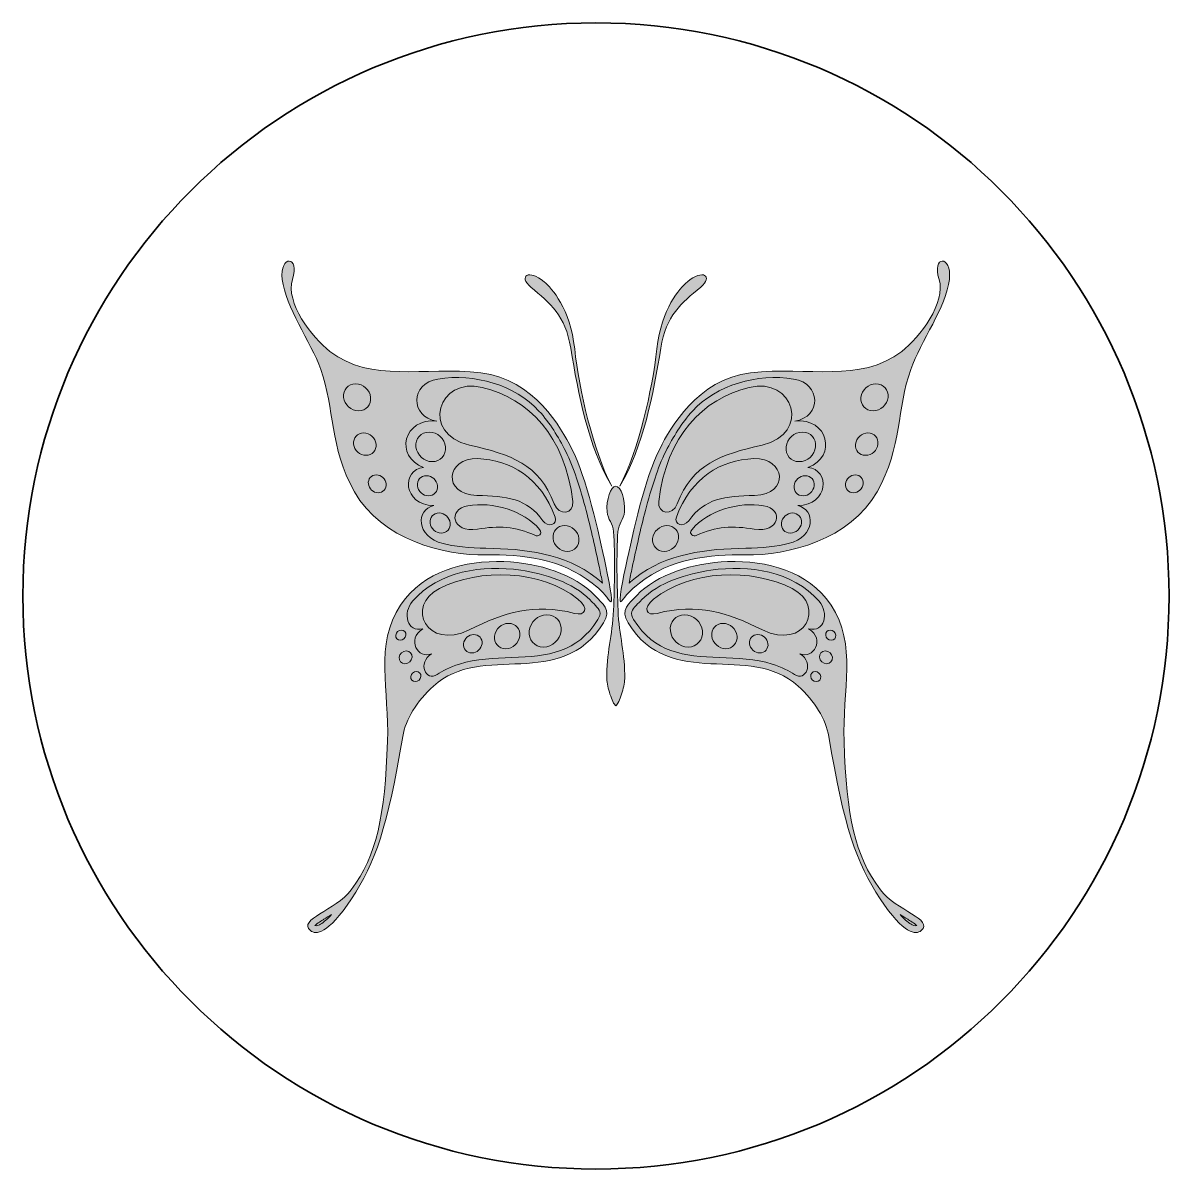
# Model space of a CAD drawing. Header units: inches. Extents: x 29 to 494, y -196 to -15.
# Drawn here: x 407.6 to 492.6, y -102 to -17 of the extents above; entities that cross this region are included whole.
import ezdxf

# ---------------------------------------------------------------- set-up
doc = ezdxf.new("R2010")
doc.units = ezdxf.units.IN
doc.header["$MEASUREMENT"] = 0
doc.layers.add('Layer 1', color=7, linetype='Continuous')

msp = doc.modelspace()

# ---------------------------------------------------------------- hatches: boundary and pattern name
at = {"layer": 'Layer 1'}
h = msp.add_hatch(color=7, dxfattribs=at)
edge = h.paths.add_edge_path()
edge.add_spline(control_points=[(448.286, -48.566), (447.525, -47.082), (445.533, -43.452), (441.569, -42.974), (437.235, -42.452), (433.513, -43.773), (430.357, -41.372), (429.026, -40.359), (427.043, -37.714), (427.589, -36.047), (428.177, -34.254), (426.616, -34.192), (426.827, -36.035), (427.059, -38.051), (428.938, -40.644), (429.688, -42.711), (430.741, -45.611), (430.298, -48.452), (432.188, -51.794), (434.184, -55.325), (438.814, -56.541), (441.944, -56.467), (444.564, -56.406), (447.534, -56.76), (449.81, -58.555), (450.525, -59.119), (450.81, -59.482), (451.132, -59.903), (451.372, -60.214), (451.218, -59.135), (450.825, -57.301), (450.283, -54.775), (449.415, -50.769), (448.286, -48.566), (448.286, -48.566), (448.286, -48.566), (448.286, -48.566)], knot_values=[0, 0, 0, 0, 1, 1, 1, 2, 2, 2, 3, 3, 3, 4, 4, 4, 5, 5, 5, 6, 6, 6, 7, 7, 7, 8, 8, 8, 9, 9, 9, 10, 10, 10, 11, 11, 11, 12, 12, 12, 12], degree=3, periodic=1)
h = msp.add_hatch(color=7, dxfattribs=at)
edge = h.paths.add_edge_path()
edge.add_spline(control_points=[(454.845, -48.566), (455.606, -47.082), (457.598, -43.452), (461.562, -42.974), (465.896, -42.452), (469.618, -43.773), (472.774, -41.372), (474.105, -40.359), (476.088, -37.714), (475.542, -36.047), (474.954, -34.254), (476.515, -34.192), (476.304, -36.035), (476.072, -38.051), (474.193, -40.644), (473.443, -42.711), (472.39, -45.611), (472.832, -48.452), (470.943, -51.794), (468.947, -55.325), (464.317, -56.541), (461.187, -56.467), (458.567, -56.406), (455.596, -56.76), (453.32, -58.555), (452.606, -59.119), (452.321, -59.482), (451.999, -59.903), (451.759, -60.214), (451.913, -59.135), (452.306, -57.301), (452.848, -54.775), (453.716, -50.769), (454.845, -48.566), (454.845, -48.566), (454.845, -48.566), (454.845, -48.566)], knot_values=[0, 0, 0, 0, 1, 1, 1, 2, 2, 2, 3, 3, 3, 4, 4, 4, 5, 5, 5, 6, 6, 6, 7, 7, 7, 8, 8, 8, 9, 9, 9, 10, 10, 10, 11, 11, 11, 12, 12, 12, 12], degree=3, periodic=1)
h = msp.add_hatch(color=7, dxfattribs=at)
edge = h.paths.add_edge_path()
edge.add_spline(control_points=[(451.404, -54.735), (451.469, -55.601), (451.485, -56.615), (451.476, -57.634), (451.467, -58.653), (451.433, -59.679), (451.399, -60.568), (451.363, -61.502), (451.227, -62.31), (451.106, -63.118), (450.985, -63.927), (450.878, -64.735), (450.902, -65.67), (450.909, -65.952), (451.006, -66.403), (451.136, -66.805), (451.266, -67.208), (451.428, -67.563), (451.565, -67.655), (451.703, -67.563), (451.865, -67.208), (451.995, -66.805), (452.124, -66.403), (452.221, -65.952), (452.229, -65.67), (452.253, -64.735), (452.146, -63.927), (452.025, -63.118), (451.904, -62.31), (451.768, -61.502), (451.732, -60.568), (451.698, -59.679), (451.664, -58.653), (451.655, -57.634), (451.646, -56.615), (451.662, -55.601), (451.726, -54.735), (451.748, -54.44), (451.855, -54.22), (451.964, -54.001), (452.072, -53.781), (452.182, -53.562), (452.211, -53.268), (452.298, -52.391), (451.932, -51.376), (451.565, -51.376), (451.199, -51.376), (450.833, -52.391), (450.92, -53.268), (450.949, -53.562), (451.059, -53.781), (451.167, -54.001), (451.276, -54.22), (451.383, -54.44), (451.404, -54.735), (451.404, -54.735), (451.404, -54.735), (451.404, -54.735)], knot_values=[0, 0, 0, 0, 1, 1, 1, 2, 2, 2, 3, 3, 3, 4, 4, 4, 5, 5, 5, 6, 6, 6, 7, 7, 7, 8, 8, 8, 9, 9, 9, 10, 10, 10, 11, 11, 11, 12, 12, 12, 13, 13, 13, 14, 14, 14, 15, 15, 15, 16, 16, 16, 17, 17, 17, 18, 18, 18, 19, 19, 19, 19], degree=3, periodic=1)
edge = h.paths.add_edge_path()
edge.add_spline(control_points=[(451.27, -51.37), (449.873, -48.758), (448.865, -44.237), (448.517, -41.181), (448.173, -38.161), (446.838, -36.714), (446.249, -36.209), (445.128, -35.246), (444.303, -35.79), (445.265, -36.602), (446.709, -37.822), (447.829, -38.697), (448.227, -41.125), (448.785, -44.523), (449.515, -48.438), (451.27, -51.37), (451.27, -51.37), (451.27, -51.37), (451.27, -51.37)], knot_values=[0, 0, 0, 0, 1, 1, 1, 2, 2, 2, 3, 3, 3, 4, 4, 4, 5, 5, 5, 6, 6, 6, 6], degree=3, periodic=1)
edge = h.paths.add_edge_path()
edge.add_spline(control_points=[(451.861, -51.37), (453.258, -48.758), (454.266, -44.237), (454.614, -41.181), (454.958, -38.161), (456.293, -36.714), (456.882, -36.209), (458.003, -35.246), (458.828, -35.79), (457.866, -36.602), (456.422, -37.822), (455.302, -38.697), (454.904, -41.125), (454.346, -44.523), (453.616, -48.438), (451.861, -51.37), (451.861, -51.37), (451.861, -51.37), (451.861, -51.37)], knot_values=[0, 0, 0, 0, 1, 1, 1, 2, 2, 2, 3, 3, 3, 4, 4, 4, 5, 5, 5, 6, 6, 6, 6], degree=3, periodic=1)
h = msp.add_hatch(color=7, dxfattribs=at)
edge = h.paths.add_edge_path()
edge.add_spline(control_points=[(441.667, -44.043), (445.094, -44.884), (447.811, -47.636), (448.376, -52.506), (448.485, -53.446), (447.35, -53.613), (447.001, -52.682), (445.883, -49.702), (443.789, -49.037), (440.711, -48.326), (437.052, -47.48), (438.381, -43.237), (441.667, -44.043), (441.667, -44.043), (441.667, -44.043), (441.667, -44.043)], knot_values=[0, 0, 0, 0, 1, 1, 1, 2, 2, 2, 3, 3, 3, 4, 4, 4, 5, 5, 5, 5], degree=3, periodic=1)
h = msp.add_hatch(color=7, dxfattribs=at)
edge = h.paths.add_edge_path()
edge.add_spline(control_points=[(461.464, -44.043), (458.037, -44.884), (455.32, -47.636), (454.755, -52.506), (454.646, -53.446), (455.781, -53.613), (456.13, -52.682), (457.248, -49.702), (459.342, -49.037), (462.419, -48.326), (466.079, -47.48), (464.75, -43.237), (461.464, -44.043), (461.464, -44.043), (461.464, -44.043), (461.464, -44.043)], knot_values=[0, 0, 0, 0, 1, 1, 1, 2, 2, 2, 3, 3, 3, 4, 4, 4, 5, 5, 5, 5], degree=3, periodic=1)
h = msp.add_hatch(color=7, dxfattribs=at)
edge = h.paths.add_edge_path()
edge.add_spline(control_points=[(437.961, -49.553), (437.356, -49.553), (436.813, -49.063), (436.748, -48.458), (436.683, -47.854), (437.12, -47.363), (437.725, -47.363), (438.329, -47.363), (438.873, -47.854), (438.938, -48.458), (439.003, -49.063), (438.565, -49.553), (437.961, -49.553), (437.961, -49.553), (437.961, -49.553), (437.961, -49.553)], knot_values=[0, 0, 0, 0, 1, 1, 1, 2, 2, 2, 3, 3, 3, 4, 4, 4, 5, 5, 5, 5], degree=3, periodic=1)
h = msp.add_hatch(color=7, dxfattribs=at)
edge = h.paths.add_edge_path()
edge.add_spline(control_points=[(465.17, -49.553), (465.775, -49.553), (466.318, -49.063), (466.383, -48.458), (466.448, -47.854), (466.011, -47.363), (465.406, -47.363), (464.801, -47.363), (464.258, -47.854), (464.193, -48.458), (464.128, -49.063), (464.566, -49.553), (465.17, -49.553), (465.17, -49.553), (465.17, -49.553), (465.17, -49.553)], knot_values=[0, 0, 0, 0, 1, 1, 1, 2, 2, 2, 3, 3, 3, 4, 4, 4, 5, 5, 5, 5], degree=3, periodic=1)
h = msp.add_hatch(color=7, dxfattribs=at)
edge = h.paths.add_edge_path()
edge.add_spline(control_points=[(441.325, -49.329), (443.777, -49.417), (446.01, -50.759), (447.07, -53.66), (447.274, -54.219), (446.524, -54.462), (446.157, -53.938), (444.982, -52.258), (443.463, -52.112), (441.267, -52.06), (438.656, -51.998), (438.974, -49.245), (441.325, -49.329), (441.325, -49.329), (441.325, -49.329), (441.325, -49.329)], knot_values=[0, 0, 0, 0, 1, 1, 1, 2, 2, 2, 3, 3, 3, 4, 4, 4, 5, 5, 5, 5], degree=3, periodic=1)
h = msp.add_hatch(color=7, dxfattribs=at)
edge = h.paths.add_edge_path()
edge.add_spline(control_points=[(461.806, -49.329), (459.354, -49.417), (457.121, -50.759), (456.061, -53.66), (455.857, -54.219), (456.607, -54.462), (456.974, -53.938), (458.149, -52.258), (459.668, -52.112), (461.864, -52.06), (464.474, -51.998), (464.157, -49.245), (461.806, -49.329), (461.806, -49.329), (461.806, -49.329), (461.806, -49.329)], knot_values=[0, 0, 0, 0, 1, 1, 1, 2, 2, 2, 3, 3, 3, 4, 4, 4, 5, 5, 5, 5], degree=3, periodic=1)
h = msp.add_hatch(color=7, dxfattribs=at)
edge = h.paths.add_edge_path()
edge.add_spline(control_points=[(437.677, -52.084), (437.265, -52.084), (436.896, -51.75), (436.851, -51.338), (436.807, -50.927), (437.105, -50.593), (437.516, -50.593), (437.928, -50.593), (438.297, -50.927), (438.342, -51.338), (438.386, -51.75), (438.088, -52.084), (437.677, -52.084), (437.677, -52.084), (437.677, -52.084), (437.677, -52.084)], knot_values=[0, 0, 0, 0, 1, 1, 1, 2, 2, 2, 3, 3, 3, 4, 4, 4, 5, 5, 5, 5], degree=3, periodic=1)
h = msp.add_hatch(color=7, dxfattribs=at)
edge = h.paths.add_edge_path()
edge.add_spline(control_points=[(465.454, -52.084), (465.865, -52.084), (466.235, -51.75), (466.279, -51.338), (466.324, -50.927), (466.026, -50.593), (465.615, -50.593), (465.203, -50.593), (464.834, -50.927), (464.789, -51.338), (464.745, -51.75), (465.043, -52.084), (465.454, -52.084), (465.454, -52.084), (465.454, -52.084), (465.454, -52.084)], knot_values=[0, 0, 0, 0, 1, 1, 1, 2, 2, 2, 3, 3, 3, 4, 4, 4, 5, 5, 5, 5], degree=3, periodic=1)
h = msp.add_hatch(color=7, dxfattribs=at)
edge = h.paths.add_edge_path()
edge.add_spline(control_points=[(440.602, -52.817), (442.397, -52.501), (444.773, -53.189), (445.9, -54.572), (446.237, -54.985), (445.727, -55.088), (445.608, -55.033), (444.099, -54.33), (442.876, -54.302), (441.301, -54.557), (439.411, -54.864), (439.067, -53.087), (440.602, -52.817), (440.602, -52.817), (440.602, -52.817), (440.602, -52.817)], knot_values=[0, 0, 0, 0, 1, 1, 1, 2, 2, 2, 3, 3, 3, 4, 4, 4, 5, 5, 5, 5], degree=3, periodic=1)
h = msp.add_hatch(color=7, dxfattribs=at)
edge = h.paths.add_edge_path()
edge.add_spline(control_points=[(462.529, -52.817), (460.734, -52.501), (458.358, -53.189), (457.231, -54.572), (456.894, -54.985), (457.404, -55.088), (457.523, -55.033), (459.031, -54.33), (460.255, -54.302), (461.83, -54.557), (463.72, -54.864), (464.063, -53.087), (462.529, -52.817), (462.529, -52.817), (462.529, -52.817), (462.529, -52.817)], knot_values=[0, 0, 0, 0, 1, 1, 1, 2, 2, 2, 3, 3, 3, 4, 4, 4, 5, 5, 5, 5], degree=3, periodic=1)
h = msp.add_hatch(color=7, dxfattribs=at)
edge = h.paths.add_edge_path()
edge.add_spline(control_points=[(438.62, -54.847), (438.209, -54.847), (437.839, -54.513), (437.795, -54.102), (437.751, -53.69), (438.049, -53.357), (438.46, -53.357), (438.871, -53.357), (439.241, -53.69), (439.285, -54.102), (439.33, -54.513), (439.032, -54.847), (438.62, -54.847), (438.62, -54.847), (438.62, -54.847), (438.62, -54.847)], knot_values=[0, 0, 0, 0, 1, 1, 1, 2, 2, 2, 3, 3, 3, 4, 4, 4, 5, 5, 5, 5], degree=3, periodic=1)
h = msp.add_hatch(color=7, dxfattribs=at)
edge = h.paths.add_edge_path()
edge.add_spline(control_points=[(464.51, -54.847), (464.922, -54.847), (465.292, -54.513), (465.336, -54.102), (465.38, -53.69), (465.082, -53.357), (464.671, -53.357), (464.259, -53.357), (463.89, -53.69), (463.846, -54.102), (463.801, -54.513), (464.099, -54.847), (464.51, -54.847), (464.51, -54.847), (464.51, -54.847), (464.51, -54.847)], knot_values=[0, 0, 0, 0, 1, 1, 1, 2, 2, 2, 3, 3, 3, 4, 4, 4, 5, 5, 5, 5], degree=3, periodic=1)
h = msp.add_hatch(color=7, dxfattribs=at)
edge = h.paths.add_edge_path()
edge.add_spline(control_points=[(447.976, -56.212), (447.446, -56.212), (446.969, -55.782), (446.912, -55.251), (446.855, -54.721), (447.239, -54.29), (447.769, -54.29), (448.3, -54.29), (448.776, -54.721), (448.833, -55.251), (448.891, -55.782), (448.507, -56.212), (447.976, -56.212), (447.976, -56.212), (447.976, -56.212), (447.976, -56.212)], knot_values=[0, 0, 0, 0, 1, 1, 1, 2, 2, 2, 3, 3, 3, 4, 4, 4, 5, 5, 5, 5], degree=3, periodic=1)
h = msp.add_hatch(color=7, dxfattribs=at)
edge = h.paths.add_edge_path()
edge.add_spline(control_points=[(455.155, -56.212), (455.685, -56.212), (456.162, -55.782), (456.219, -55.251), (456.276, -54.721), (455.892, -54.29), (455.362, -54.29), (454.831, -54.29), (454.355, -54.721), (454.298, -55.251), (454.24, -55.782), (454.624, -56.212), (455.155, -56.212), (455.155, -56.212), (455.155, -56.212), (455.155, -56.212)], knot_values=[0, 0, 0, 0, 1, 1, 1, 2, 2, 2, 3, 3, 3, 4, 4, 4, 5, 5, 5, 5], degree=3, periodic=1)
h = msp.add_hatch(color=7, dxfattribs=at)
edge = h.paths.add_edge_path()
edge.add_spline(control_points=[(450.012, -59.472), (450.596, -60.084), (451.259, -60.534), (450.656, -61.507), (447.479, -66.638), (441.674, -62.895), (438.039, -66.195), (436.816, -67.306), (435.985, -68.64), (435.769, -69.935), (434.647, -76.652), (433.731, -79.294), (431.958, -81.976), (430.192, -84.645), (429.301, -84.66), (428.92, -84.327), (427.95, -83.482), (430.765, -82.876), (431.946, -81.298), (433.854, -78.749), (434.439, -75.899), (434.64, -70.291), (434.774, -66.562), (433.645, -63.065), (435.604, -60.191), (437.348, -57.633), (440.322, -56.89), (443.273, -56.969), (445.846, -57.038), (448.547, -57.937), (450.012, -59.472), (450.012, -59.472), (450.012, -59.472), (450.012, -59.472)], knot_values=[0, 0, 0, 0, 1, 1, 1, 2, 2, 2, 3, 3, 3, 4, 4, 4, 5, 5, 5, 6, 6, 6, 7, 7, 7, 8, 8, 8, 9, 9, 9, 10, 10, 10, 11, 11, 11, 11], degree=3, periodic=1)
h = msp.add_hatch(color=7, dxfattribs=at)
edge = h.paths.add_edge_path()
edge.add_spline(control_points=[(453.118, -59.472), (452.534, -60.084), (451.872, -60.534), (452.475, -61.507), (455.652, -66.638), (461.457, -62.895), (465.091, -66.195), (466.315, -67.306), (467.146, -68.64), (467.362, -69.935), (468.484, -76.652), (469.4, -79.294), (471.173, -81.976), (472.939, -84.645), (473.829, -84.66), (474.211, -84.327), (475.181, -83.482), (472.366, -82.876), (471.185, -81.298), (469.277, -78.749), (468.692, -75.899), (468.491, -70.291), (468.357, -66.562), (469.486, -63.065), (467.527, -60.191), (465.783, -57.633), (462.809, -56.89), (459.858, -56.969), (457.285, -57.038), (454.584, -57.937), (453.118, -59.472), (453.118, -59.472), (453.118, -59.472), (453.118, -59.472)], knot_values=[0, 0, 0, 0, 1, 1, 1, 2, 2, 2, 3, 3, 3, 4, 4, 4, 5, 5, 5, 6, 6, 6, 7, 7, 7, 8, 8, 8, 9, 9, 9, 10, 10, 10, 11, 11, 11, 11], degree=3, periodic=1)
h = msp.add_hatch(color=7, dxfattribs=at)
edge = h.paths.add_edge_path()
edge.add_spline(control_points=[(438.488, -58.964), (441.46, -57.448), (446.055, -57.544), (448.761, -59.757), (449.609, -60.451), (449.284, -61.01), (448.506, -60.807), (445.498, -60.022), (443.307, -60.738), (440.686, -62.026), (437.54, -63.572), (435.946, -60.261), (438.488, -58.964), (438.488, -58.964), (438.488, -58.964), (438.488, -58.964)], knot_values=[0, 0, 0, 0, 1, 1, 1, 2, 2, 2, 3, 3, 3, 4, 4, 4, 5, 5, 5, 5], degree=3, periodic=1)
h = msp.add_hatch(color=7, dxfattribs=at)
edge = h.paths.add_edge_path()
edge.add_spline(control_points=[(464.643, -58.964), (461.671, -57.448), (457.076, -57.544), (454.37, -59.757), (453.522, -60.451), (453.847, -61.01), (454.625, -60.807), (457.633, -60.022), (459.824, -60.738), (462.445, -62.026), (465.591, -63.572), (467.184, -60.261), (464.643, -58.964), (464.643, -58.964), (464.643, -58.964), (464.643, -58.964)], knot_values=[0, 0, 0, 0, 1, 1, 1, 2, 2, 2, 3, 3, 3, 4, 4, 4, 5, 5, 5, 5], degree=3, periodic=1)
h = msp.add_hatch(color=7, dxfattribs=at)
edge = h.paths.add_edge_path()
edge.add_spline(control_points=[(446.199, -63.3), (446.857, -63.3), (447.448, -62.766), (447.519, -62.108), (447.59, -61.45), (447.114, -60.917), (446.456, -60.917), (445.798, -60.917), (445.207, -61.45), (445.136, -62.108), (445.065, -62.766), (445.541, -63.3), (446.199, -63.3), (446.199, -63.3), (446.199, -63.3), (446.199, -63.3)], knot_values=[0, 0, 0, 0, 1, 1, 1, 2, 2, 2, 3, 3, 3, 4, 4, 4, 5, 5, 5, 5], degree=3, periodic=1)
h = msp.add_hatch(color=7, dxfattribs=at)
edge = h.paths.add_edge_path()
edge.add_spline(control_points=[(456.932, -63.3), (456.274, -63.3), (455.683, -62.766), (455.612, -62.108), (455.541, -61.45), (456.017, -60.917), (456.675, -60.917), (457.333, -60.917), (457.924, -61.45), (457.995, -62.108), (458.066, -62.766), (457.59, -63.3), (456.932, -63.3), (456.932, -63.3), (456.932, -63.3), (456.932, -63.3)], knot_values=[0, 0, 0, 0, 1, 1, 1, 2, 2, 2, 3, 3, 3, 4, 4, 4, 5, 5, 5, 5], degree=3, periodic=1)
h = msp.add_hatch(color=7, dxfattribs=at)
edge = h.paths.add_edge_path()
edge.add_spline(control_points=[(443.409, -63.422), (443.927, -63.422), (444.392, -63.002), (444.448, -62.484), (444.503, -61.966), (444.129, -61.546), (443.611, -61.546), (443.093, -61.546), (442.628, -61.966), (442.572, -62.484), (442.516, -63.002), (442.891, -63.422), (443.409, -63.422), (443.409, -63.422), (443.409, -63.422), (443.409, -63.422)], knot_values=[0, 0, 0, 0, 1, 1, 1, 2, 2, 2, 3, 3, 3, 4, 4, 4, 5, 5, 5, 5], degree=3, periodic=1)
h = msp.add_hatch(color=7, dxfattribs=at)
edge = h.paths.add_edge_path()
edge.add_spline(control_points=[(459.722, -63.422), (459.204, -63.422), (458.739, -63.002), (458.683, -62.484), (458.628, -61.966), (459.002, -61.546), (459.52, -61.546), (460.038, -61.546), (460.503, -61.966), (460.559, -62.484), (460.615, -63.002), (460.24, -63.422), (459.722, -63.422), (459.722, -63.422), (459.722, -63.422), (459.722, -63.422)], knot_values=[0, 0, 0, 0, 1, 1, 1, 2, 2, 2, 3, 3, 3, 4, 4, 4, 5, 5, 5, 5], degree=3, periodic=1)
h = msp.add_hatch(color=7, dxfattribs=at)
edge = h.paths.add_edge_path()
edge.add_spline(control_points=[(440.887, -63.739), (441.265, -63.739), (441.604, -63.432), (441.645, -63.055), (441.685, -62.677), (441.412, -62.37), (441.034, -62.37), (440.656, -62.37), (440.317, -62.677), (440.276, -63.055), (440.236, -63.432), (440.509, -63.739), (440.887, -63.739), (440.887, -63.739), (440.887, -63.739), (440.887, -63.739)], knot_values=[0, 0, 0, 0, 1, 1, 1, 2, 2, 2, 3, 3, 3, 4, 4, 4, 5, 5, 5, 5], degree=3, periodic=1)
h = msp.add_hatch(color=7, dxfattribs=at)
edge = h.paths.add_edge_path()
edge.add_spline(control_points=[(462.244, -63.739), (461.866, -63.739), (461.527, -63.432), (461.486, -63.055), (461.445, -62.677), (461.719, -62.37), (462.097, -62.37), (462.474, -62.37), (462.814, -62.677), (462.854, -63.055), (462.895, -63.432), (462.622, -63.739), (462.244, -63.739), (462.244, -63.739), (462.244, -63.739), (462.244, -63.739)], knot_values=[0, 0, 0, 0, 1, 1, 1, 2, 2, 2, 3, 3, 3, 4, 4, 4, 5, 5, 5, 5], degree=3, periodic=1)

# ---------------------------------------------------------------- linework, layer by layer
at = {"layer": 'Layer 1', "color": 250, "lineweight": 35}
msp.add_open_spline([(492.598, -59.515), (492.598, -82.987), (473.57, -102.015), (450.098, -102.015), (426.626, -102.015), (407.598, -82.987), (407.598, -59.515), (407.598, -36.043), (426.626, -17.015), (450.098, -17.015), (473.57, -17.015), (492.598, -36.043), (492.598, -59.515)], degree=3, knots=[0, 0, 0, 0, 1, 1, 1, 2, 2, 2, 3, 3, 3, 4, 4, 4, 4], dxfattribs=at)
at = {"layer": 'Layer 1', "lineweight": 0}
for points, knots in [([(448.286, -48.566), (447.525, -47.082), (445.533, -43.452), (441.569, -42.974), (437.235, -42.452), (433.513, -43.773), (430.357, -41.372), (429.026, -40.359), (427.043, -37.714), (427.589, -36.047), (428.177, -34.254), (426.616, -34.192), (426.827, -36.035), (427.059, -38.051), (428.938, -40.644), (429.688, -42.711), (430.741, -45.611), (430.298, -48.452), (432.188, -51.794), (434.184, -55.325), (438.814, -56.541), (441.944, -56.467), (444.564, -56.406), (447.534, -56.76), (449.81, -58.555), (450.525, -59.119), (450.81, -59.482), (451.132, -59.903), (451.372, -60.214), (451.218, -59.135), (450.825, -57.301), (450.283, -54.775), (449.415, -50.769), (448.286, -48.566), (448.286, -48.566), (448.286, -48.566), (448.286, -48.566)], [0, 0, 0, 0, 1, 1, 1, 2, 2, 2, 3, 3, 3, 4, 4, 4, 5, 5, 5, 6, 6, 6, 7, 7, 7, 8, 8, 8, 9, 9, 9, 10, 10, 10, 11, 11, 11, 12, 12, 12, 12]), ([(454.845, -48.566), (455.606, -47.082), (457.598, -43.452), (461.562, -42.974), (465.896, -42.452), (469.618, -43.773), (472.774, -41.372), (474.105, -40.359), (476.088, -37.714), (475.542, -36.047), (474.954, -34.254), (476.515, -34.192), (476.304, -36.035), (476.072, -38.051), (474.193, -40.644), (473.443, -42.711), (472.39, -45.611), (472.832, -48.452), (470.943, -51.794), (468.947, -55.325), (464.317, -56.541), (461.187, -56.467), (458.567, -56.406), (455.596, -56.76), (453.32, -58.555), (452.606, -59.119), (452.321, -59.482), (451.999, -59.903), (451.759, -60.214), (451.913, -59.135), (452.306, -57.301), (452.848, -54.775), (453.716, -50.769), (454.845, -48.566), (454.845, -48.566), (454.845, -48.566), (454.845, -48.566)], [0, 0, 0, 0, 1, 1, 1, 2, 2, 2, 3, 3, 3, 4, 4, 4, 5, 5, 5, 6, 6, 6, 7, 7, 7, 8, 8, 8, 9, 9, 9, 10, 10, 10, 11, 11, 11, 12, 12, 12, 12]), ([(451.27, -51.37), (449.873, -48.758), (448.865, -44.237), (448.517, -41.181), (448.173, -38.161), (446.838, -36.714), (446.249, -36.209), (445.128, -35.246), (444.303, -35.79), (445.265, -36.602), (446.709, -37.822), (447.829, -38.697), (448.227, -41.125), (448.785, -44.523), (449.515, -48.438), (451.27, -51.37), (451.27, -51.37), (451.27, -51.37), (451.27, -51.37)], [0, 0, 0, 0, 1, 1, 1, 2, 2, 2, 3, 3, 3, 4, 4, 4, 5, 5, 5, 6, 6, 6, 6]), ([(451.861, -51.37), (453.258, -48.758), (454.266, -44.237), (454.614, -41.181), (454.958, -38.161), (456.293, -36.714), (456.882, -36.209), (458.003, -35.246), (458.828, -35.79), (457.866, -36.602), (456.422, -37.822), (455.302, -38.697), (454.904, -41.125), (454.346, -44.523), (453.616, -48.438), (451.861, -51.37), (451.861, -51.37), (451.861, -51.37), (451.861, -51.37)], [0, 0, 0, 0, 1, 1, 1, 2, 2, 2, 3, 3, 3, 4, 4, 4, 5, 5, 5, 6, 6, 6, 6]), ([(441.932, -55.978), (444.796, -56.007), (447.8, -56.346), (450.113, -58.171), (450.284, -58.306), (450.439, -58.436), (450.584, -58.568), (450.511, -58.179), (450.429, -57.79), (450.346, -57.403), (450.043, -55.99), (449.733, -54.579), (449.367, -53.18), (449.155, -52.372), (448.925, -51.565), (448.657, -50.773), (448.431, -50.103), (448.173, -49.418), (447.851, -48.789), (447.295, -47.704), (446.698, -46.7), (445.867, -45.796), (444.096, -43.865), (441.079, -42.987), (438.379, -43.423), (436.314, -43.756), (436.295, -46.21), (438.292, -46.559), (435.819, -46.236), (435.122, -49.224), (437.316, -49.974), (435.65, -50.143), (435.767, -52.778), (438.069, -52.811), (436.758, -53.09), (436.69, -55.102), (438.769, -55.63), (439.507, -55.817), (440.796, -55.967), (441.932, -55.978), (441.932, -55.978), (441.932, -55.978), (441.932, -55.978)], [0, 0, 0, 0, 1, 1, 1, 2, 2, 2, 3, 3, 3, 4, 4, 4, 5, 5, 5, 6, 6, 6, 7, 7, 7, 8, 8, 8, 9, 9, 9, 10, 10, 10, 11, 11, 11, 12, 12, 12, 13, 13, 13, 14, 14, 14, 14]), ([(441.667, -44.043), (445.094, -44.884), (447.811, -47.636), (448.376, -52.506), (448.485, -53.446), (447.35, -53.613), (447.001, -52.682), (445.883, -49.702), (443.789, -49.037), (440.711, -48.326), (437.052, -47.48), (438.381, -43.237), (441.667, -44.043), (441.667, -44.043), (441.667, -44.043), (441.667, -44.043)], [0, 0, 0, 0, 1, 1, 1, 2, 2, 2, 3, 3, 3, 4, 4, 4, 5, 5, 5, 5]), ([(461.199, -55.978), (458.335, -56.007), (455.331, -56.346), (453.017, -58.171), (452.847, -58.306), (452.692, -58.436), (452.547, -58.568), (452.62, -58.179), (452.702, -57.79), (452.784, -57.403), (453.088, -55.99), (453.397, -54.579), (453.764, -53.18), (453.976, -52.372), (454.206, -51.565), (454.474, -50.773), (454.7, -50.103), (454.958, -49.418), (455.28, -48.789), (455.836, -47.704), (456.433, -46.7), (457.264, -45.796), (459.035, -43.865), (462.052, -42.987), (464.752, -43.423), (466.817, -43.756), (466.836, -46.21), (464.839, -46.559), (467.312, -46.236), (468.009, -49.224), (465.814, -49.974), (467.481, -50.143), (467.364, -52.778), (465.062, -52.811), (466.373, -53.09), (466.441, -55.102), (464.362, -55.63), (463.624, -55.817), (462.335, -55.967), (461.199, -55.978), (461.199, -55.978), (461.199, -55.978), (461.199, -55.978)], [0, 0, 0, 0, 1, 1, 1, 2, 2, 2, 3, 3, 3, 4, 4, 4, 5, 5, 5, 6, 6, 6, 7, 7, 7, 8, 8, 8, 9, 9, 9, 10, 10, 10, 11, 11, 11, 12, 12, 12, 13, 13, 13, 14, 14, 14, 14]), ([(461.464, -44.043), (458.037, -44.884), (455.32, -47.636), (454.755, -52.506), (454.646, -53.446), (455.781, -53.613), (456.13, -52.682), (457.248, -49.702), (459.342, -49.037), (462.419, -48.326), (466.079, -47.48), (464.75, -43.237), (461.464, -44.043), (461.464, -44.043), (461.464, -44.043), (461.464, -44.043)], [0, 0, 0, 0, 1, 1, 1, 2, 2, 2, 3, 3, 3, 4, 4, 4, 5, 5, 5, 5]), ([(432.272, -43.781), (432.827, -43.781), (433.326, -44.231), (433.385, -44.786), (433.445, -45.341), (433.044, -45.791), (432.489, -45.791), (431.934, -45.791), (431.435, -45.341), (431.376, -44.786), (431.316, -44.231), (431.717, -43.781), (432.272, -43.781), (432.272, -43.781), (432.272, -43.781), (432.272, -43.781)], [0, 0, 0, 0, 1, 1, 1, 2, 2, 2, 3, 3, 3, 4, 4, 4, 5, 5, 5, 5]), ([(470.859, -43.781), (470.304, -43.781), (469.805, -44.231), (469.746, -44.786), (469.686, -45.341), (470.087, -45.791), (470.642, -45.791), (471.197, -45.791), (471.696, -45.341), (471.755, -44.786), (471.815, -44.231), (471.414, -43.781), (470.859, -43.781), (470.859, -43.781), (470.859, -43.781), (470.859, -43.781)], [0, 0, 0, 0, 1, 1, 1, 2, 2, 2, 3, 3, 3, 4, 4, 4, 5, 5, 5, 5]), ([(432.864, -47.419), (433.323, -47.419), (433.736, -47.792), (433.785, -48.251), (433.835, -48.71), (433.502, -49.083), (433.043, -49.083), (432.584, -49.083), (432.171, -48.71), (432.122, -48.251), (432.072, -47.792), (432.405, -47.419), (432.864, -47.419), (432.864, -47.419), (432.864, -47.419), (432.864, -47.419)], [0, 0, 0, 0, 1, 1, 1, 2, 2, 2, 3, 3, 3, 4, 4, 4, 5, 5, 5, 5]), ([(437.961, -49.553), (437.356, -49.553), (436.813, -49.063), (436.748, -48.458), (436.683, -47.854), (437.12, -47.363), (437.725, -47.363), (438.329, -47.363), (438.873, -47.854), (438.938, -48.458), (439.003, -49.063), (438.565, -49.553), (437.961, -49.553), (437.961, -49.553), (437.961, -49.553), (437.961, -49.553)], [0, 0, 0, 0, 1, 1, 1, 2, 2, 2, 3, 3, 3, 4, 4, 4, 5, 5, 5, 5]), ([(465.17, -49.553), (465.775, -49.553), (466.318, -49.063), (466.383, -48.458), (466.448, -47.854), (466.011, -47.363), (465.406, -47.363), (464.801, -47.363), (464.258, -47.854), (464.193, -48.458), (464.128, -49.063), (464.566, -49.553), (465.17, -49.553), (465.17, -49.553), (465.17, -49.553), (465.17, -49.553)], [0, 0, 0, 0, 1, 1, 1, 2, 2, 2, 3, 3, 3, 4, 4, 4, 5, 5, 5, 5]), ([(470.267, -47.419), (469.808, -47.419), (469.395, -47.792), (469.346, -48.251), (469.296, -48.71), (469.629, -49.083), (470.088, -49.083), (470.547, -49.083), (470.96, -48.71), (471.009, -48.251), (471.058, -47.792), (470.726, -47.419), (470.267, -47.419), (470.267, -47.419), (470.267, -47.419), (470.267, -47.419)], [0, 0, 0, 0, 1, 1, 1, 2, 2, 2, 3, 3, 3, 4, 4, 4, 5, 5, 5, 5]), ([(441.325, -49.329), (443.777, -49.417), (446.01, -50.759), (447.07, -53.66), (447.274, -54.219), (446.524, -54.462), (446.157, -53.938), (444.982, -52.258), (443.463, -52.112), (441.267, -52.06), (438.656, -51.998), (438.974, -49.245), (441.325, -49.329), (441.325, -49.329), (441.325, -49.329), (441.325, -49.329)], [0, 0, 0, 0, 1, 1, 1, 2, 2, 2, 3, 3, 3, 4, 4, 4, 5, 5, 5, 5]), ([(461.806, -49.329), (459.354, -49.417), (457.121, -50.759), (456.061, -53.66), (455.857, -54.219), (456.607, -54.462), (456.974, -53.938), (458.149, -52.258), (459.668, -52.112), (461.864, -52.06), (464.474, -51.998), (464.157, -49.245), (461.806, -49.329), (461.806, -49.329), (461.806, -49.329), (461.806, -49.329)], [0, 0, 0, 0, 1, 1, 1, 2, 2, 2, 3, 3, 3, 4, 4, 4, 5, 5, 5, 5]), ([(433.802, -50.538), (434.166, -50.538), (434.492, -50.833), (434.531, -51.196), (434.571, -51.56), (434.308, -51.855), (433.944, -51.855), (433.58, -51.855), (433.254, -51.56), (433.215, -51.196), (433.176, -50.833), (433.439, -50.538), (433.802, -50.538), (433.802, -50.538), (433.802, -50.538), (433.802, -50.538)], [0, 0, 0, 0, 1, 1, 1, 2, 2, 2, 3, 3, 3, 4, 4, 4, 5, 5, 5, 5]), ([(437.677, -52.084), (437.265, -52.084), (436.896, -51.75), (436.851, -51.338), (436.807, -50.927), (437.105, -50.593), (437.516, -50.593), (437.928, -50.593), (438.297, -50.927), (438.342, -51.338), (438.386, -51.75), (438.088, -52.084), (437.677, -52.084), (437.677, -52.084), (437.677, -52.084), (437.677, -52.084)], [0, 0, 0, 0, 1, 1, 1, 2, 2, 2, 3, 3, 3, 4, 4, 4, 5, 5, 5, 5]), ([(465.454, -52.084), (465.865, -52.084), (466.235, -51.75), (466.279, -51.338), (466.324, -50.927), (466.026, -50.593), (465.615, -50.593), (465.203, -50.593), (464.834, -50.927), (464.789, -51.338), (464.745, -51.75), (465.043, -52.084), (465.454, -52.084), (465.454, -52.084), (465.454, -52.084), (465.454, -52.084)], [0, 0, 0, 0, 1, 1, 1, 2, 2, 2, 3, 3, 3, 4, 4, 4, 5, 5, 5, 5]), ([(469.329, -50.538), (468.965, -50.538), (468.639, -50.833), (468.599, -51.196), (468.56, -51.56), (468.823, -51.855), (469.187, -51.855), (469.55, -51.855), (469.877, -51.56), (469.916, -51.196), (469.955, -50.833), (469.692, -50.538), (469.329, -50.538), (469.329, -50.538), (469.329, -50.538), (469.329, -50.538)], [0, 0, 0, 0, 1, 1, 1, 2, 2, 2, 3, 3, 3, 4, 4, 4, 5, 5, 5, 5]), ([(451.404, -54.735), (451.469, -55.601), (451.485, -56.615), (451.476, -57.634), (451.467, -58.653), (451.433, -59.679), (451.399, -60.568), (451.363, -61.502), (451.227, -62.31), (451.106, -63.118), (450.985, -63.927), (450.878, -64.735), (450.902, -65.67), (450.909, -65.952), (451.006, -66.403), (451.136, -66.805), (451.266, -67.208), (451.428, -67.563), (451.565, -67.655), (451.703, -67.563), (451.865, -67.208), (451.995, -66.805), (452.124, -66.403), (452.221, -65.952), (452.229, -65.67), (452.253, -64.735), (452.146, -63.927), (452.025, -63.118), (451.904, -62.31), (451.768, -61.502), (451.732, -60.568), (451.698, -59.679), (451.664, -58.653), (451.655, -57.634), (451.646, -56.615), (451.662, -55.601), (451.726, -54.735), (451.748, -54.44), (451.855, -54.22), (451.964, -54.001), (452.072, -53.781), (452.182, -53.562), (452.211, -53.268), (452.298, -52.391), (451.932, -51.376), (451.565, -51.376), (451.199, -51.376), (450.833, -52.391), (450.92, -53.268), (450.949, -53.562), (451.059, -53.781), (451.167, -54.001), (451.276, -54.22), (451.383, -54.44), (451.404, -54.735), (451.404, -54.735), (451.404, -54.735), (451.404, -54.735)], [0, 0, 0, 0, 1, 1, 1, 2, 2, 2, 3, 3, 3, 4, 4, 4, 5, 5, 5, 6, 6, 6, 7, 7, 7, 8, 8, 8, 9, 9, 9, 10, 10, 10, 11, 11, 11, 12, 12, 12, 13, 13, 13, 14, 14, 14, 15, 15, 15, 16, 16, 16, 17, 17, 17, 18, 18, 18, 19, 19, 19, 19]), ([(440.602, -52.817), (442.397, -52.501), (444.773, -53.189), (445.9, -54.572), (446.237, -54.985), (445.727, -55.088), (445.608, -55.033), (444.099, -54.33), (442.876, -54.302), (441.301, -54.557), (439.411, -54.864), (439.067, -53.087), (440.602, -52.817), (440.602, -52.817), (440.602, -52.817), (440.602, -52.817)], [0, 0, 0, 0, 1, 1, 1, 2, 2, 2, 3, 3, 3, 4, 4, 4, 5, 5, 5, 5]), ([(462.529, -52.817), (460.734, -52.501), (458.358, -53.189), (457.231, -54.572), (456.894, -54.985), (457.404, -55.088), (457.523, -55.033), (459.031, -54.33), (460.255, -54.302), (461.83, -54.557), (463.72, -54.864), (464.063, -53.087), (462.529, -52.817), (462.529, -52.817), (462.529, -52.817), (462.529, -52.817)], [0, 0, 0, 0, 1, 1, 1, 2, 2, 2, 3, 3, 3, 4, 4, 4, 5, 5, 5, 5]), ([(438.62, -54.847), (438.209, -54.847), (437.839, -54.513), (437.795, -54.102), (437.751, -53.69), (438.049, -53.357), (438.46, -53.357), (438.871, -53.357), (439.241, -53.69), (439.285, -54.102), (439.33, -54.513), (439.032, -54.847), (438.62, -54.847), (438.62, -54.847), (438.62, -54.847), (438.62, -54.847)], [0, 0, 0, 0, 1, 1, 1, 2, 2, 2, 3, 3, 3, 4, 4, 4, 5, 5, 5, 5]), ([(464.51, -54.847), (464.922, -54.847), (465.292, -54.513), (465.336, -54.102), (465.38, -53.69), (465.082, -53.357), (464.671, -53.357), (464.259, -53.357), (463.89, -53.69), (463.846, -54.102), (463.801, -54.513), (464.099, -54.847), (464.51, -54.847), (464.51, -54.847), (464.51, -54.847), (464.51, -54.847)], [0, 0, 0, 0, 1, 1, 1, 2, 2, 2, 3, 3, 3, 4, 4, 4, 5, 5, 5, 5]), ([(447.976, -56.212), (447.446, -56.212), (446.969, -55.782), (446.912, -55.251), (446.855, -54.721), (447.239, -54.29), (447.769, -54.29), (448.3, -54.29), (448.776, -54.721), (448.833, -55.251), (448.891, -55.782), (448.507, -56.212), (447.976, -56.212), (447.976, -56.212), (447.976, -56.212), (447.976, -56.212)], [0, 0, 0, 0, 1, 1, 1, 2, 2, 2, 3, 3, 3, 4, 4, 4, 5, 5, 5, 5]), ([(455.155, -56.212), (455.685, -56.212), (456.162, -55.782), (456.219, -55.251), (456.276, -54.721), (455.892, -54.29), (455.362, -54.29), (454.831, -54.29), (454.355, -54.721), (454.298, -55.251), (454.24, -55.782), (454.624, -56.212), (455.155, -56.212), (455.155, -56.212), (455.155, -56.212), (455.155, -56.212)], [0, 0, 0, 0, 1, 1, 1, 2, 2, 2, 3, 3, 3, 4, 4, 4, 5, 5, 5, 5]), ([(450.012, -59.472), (450.596, -60.084), (451.259, -60.534), (450.656, -61.507), (447.479, -66.638), (441.674, -62.895), (438.039, -66.195), (436.816, -67.306), (435.985, -68.64), (435.769, -69.935), (434.647, -76.652), (433.731, -79.294), (431.958, -81.976), (430.192, -84.645), (429.301, -84.66), (428.92, -84.327), (427.95, -83.482), (430.765, -82.876), (431.946, -81.298), (433.854, -78.749), (434.439, -75.899), (434.64, -70.291), (434.774, -66.562), (433.645, -63.065), (435.604, -60.191), (437.348, -57.633), (440.322, -56.89), (443.273, -56.969), (445.846, -57.038), (448.547, -57.937), (450.012, -59.472), (450.012, -59.472), (450.012, -59.472), (450.012, -59.472)], [0, 0, 0, 0, 1, 1, 1, 2, 2, 2, 3, 3, 3, 4, 4, 4, 5, 5, 5, 6, 6, 6, 7, 7, 7, 8, 8, 8, 9, 9, 9, 10, 10, 10, 11, 11, 11, 11]), ([(453.118, -59.472), (452.534, -60.084), (451.872, -60.534), (452.475, -61.507), (455.652, -66.638), (461.457, -62.895), (465.091, -66.195), (466.315, -67.306), (467.146, -68.64), (467.362, -69.935), (468.484, -76.652), (469.4, -79.294), (471.173, -81.976), (472.939, -84.645), (473.829, -84.66), (474.211, -84.327), (475.181, -83.482), (472.366, -82.876), (471.185, -81.298), (469.277, -78.749), (468.692, -75.899), (468.491, -70.291), (468.357, -66.562), (469.486, -63.065), (467.527, -60.191), (465.783, -57.633), (462.809, -56.89), (459.858, -56.969), (457.285, -57.038), (454.584, -57.937), (453.118, -59.472), (453.118, -59.472), (453.118, -59.472), (453.118, -59.472)], [0, 0, 0, 0, 1, 1, 1, 2, 2, 2, 3, 3, 3, 4, 4, 4, 5, 5, 5, 6, 6, 6, 7, 7, 7, 8, 8, 8, 9, 9, 9, 10, 10, 10, 11, 11, 11, 11]), ([(438.321, -65.336), (438.681, -65.099), (439.267, -64.779), (439.968, -64.559), (441.223, -64.167), (442.558, -64.129), (443.862, -64.077), (446.539, -63.969), (448.689, -63.755), (450.24, -61.25), (450.344, -61.082), (450.45, -60.867), (450.383, -60.666), (450.293, -60.398), (449.857, -60.018), (449.658, -59.81), (448.412, -58.503), (446.258, -57.851), (444.518, -57.603), (441.674, -57.197), (438.478, -57.644), (436.49, -59.902), (435.751, -60.742), (436.055, -62.276), (437.262, -61.94), (435.997, -62.738), (436.929, -64.232), (437.907, -63.799), (436.829, -64.473), (437.475, -65.896), (438.321, -65.336), (438.321, -65.336), (438.321, -65.336), (438.321, -65.336)], [0, 0, 0, 0, 1, 1, 1, 2, 2, 2, 3, 3, 3, 4, 4, 4, 5, 5, 5, 6, 6, 6, 7, 7, 7, 8, 8, 8, 9, 9, 9, 10, 10, 10, 11, 11, 11, 11]), ([(438.488, -58.964), (441.46, -57.448), (446.055, -57.544), (448.761, -59.757), (449.609, -60.451), (449.284, -61.01), (448.506, -60.807), (445.498, -60.022), (443.307, -60.738), (440.686, -62.026), (437.54, -63.572), (435.946, -60.261), (438.488, -58.964), (438.488, -58.964), (438.488, -58.964), (438.488, -58.964)], [0, 0, 0, 0, 1, 1, 1, 2, 2, 2, 3, 3, 3, 4, 4, 4, 5, 5, 5, 5]), ([(464.81, -65.336), (464.45, -65.099), (463.864, -64.779), (463.163, -64.559), (461.908, -64.167), (460.572, -64.129), (459.269, -64.077), (456.592, -63.969), (454.442, -63.755), (452.891, -61.25), (452.787, -61.082), (452.681, -60.867), (452.748, -60.666), (452.838, -60.398), (453.273, -60.018), (453.473, -59.81), (454.719, -58.503), (456.873, -57.851), (458.613, -57.603), (461.457, -57.197), (464.653, -57.644), (466.641, -59.902), (467.38, -60.742), (467.076, -62.276), (465.869, -61.94), (467.133, -62.738), (466.202, -64.232), (465.224, -63.799), (466.302, -64.473), (465.656, -65.896), (464.81, -65.336), (464.81, -65.336), (464.81, -65.336), (464.81, -65.336)], [0, 0, 0, 0, 1, 1, 1, 2, 2, 2, 3, 3, 3, 4, 4, 4, 5, 5, 5, 6, 6, 6, 7, 7, 7, 8, 8, 8, 9, 9, 9, 10, 10, 10, 11, 11, 11, 11]), ([(464.643, -58.964), (461.671, -57.448), (457.076, -57.544), (454.37, -59.757), (453.522, -60.451), (453.847, -61.01), (454.625, -60.807), (457.633, -60.022), (459.824, -60.738), (462.445, -62.026), (465.591, -63.572), (467.184, -60.261), (464.643, -58.964), (464.643, -58.964), (464.643, -58.964), (464.643, -58.964)], [0, 0, 0, 0, 1, 1, 1, 2, 2, 2, 3, 3, 3, 4, 4, 4, 5, 5, 5, 5]), ([(446.199, -63.3), (446.857, -63.3), (447.448, -62.766), (447.519, -62.108), (447.59, -61.45), (447.114, -60.917), (446.456, -60.917), (445.798, -60.917), (445.207, -61.45), (445.136, -62.108), (445.065, -62.766), (445.541, -63.3), (446.199, -63.3), (446.199, -63.3), (446.199, -63.3), (446.199, -63.3)], [0, 0, 0, 0, 1, 1, 1, 2, 2, 2, 3, 3, 3, 4, 4, 4, 5, 5, 5, 5]), ([(456.932, -63.3), (456.274, -63.3), (455.683, -62.766), (455.612, -62.108), (455.541, -61.45), (456.017, -60.917), (456.675, -60.917), (457.333, -60.917), (457.924, -61.45), (457.995, -62.108), (458.066, -62.766), (457.59, -63.3), (456.932, -63.3), (456.932, -63.3), (456.932, -63.3), (456.932, -63.3)], [0, 0, 0, 0, 1, 1, 1, 2, 2, 2, 3, 3, 3, 4, 4, 4, 5, 5, 5, 5]), ([(435.582, -62.797), (435.789, -62.797), (435.974, -62.629), (435.997, -62.422), (436.019, -62.215), (435.869, -62.048), (435.663, -62.048), (435.456, -62.048), (435.27, -62.215), (435.248, -62.422), (435.226, -62.629), (435.375, -62.797), (435.582, -62.797), (435.582, -62.797), (435.582, -62.797), (435.582, -62.797)], [0, 0, 0, 0, 1, 1, 1, 2, 2, 2, 3, 3, 3, 4, 4, 4, 5, 5, 5, 5]), ([(443.409, -63.422), (443.927, -63.422), (444.392, -63.002), (444.448, -62.484), (444.503, -61.966), (444.129, -61.546), (443.611, -61.546), (443.093, -61.546), (442.628, -61.966), (442.572, -62.484), (442.516, -63.002), (442.891, -63.422), (443.409, -63.422), (443.409, -63.422), (443.409, -63.422), (443.409, -63.422)], [0, 0, 0, 0, 1, 1, 1, 2, 2, 2, 3, 3, 3, 4, 4, 4, 5, 5, 5, 5]), ([(459.722, -63.422), (459.204, -63.422), (458.739, -63.002), (458.683, -62.484), (458.628, -61.966), (459.002, -61.546), (459.52, -61.546), (460.038, -61.546), (460.503, -61.966), (460.559, -62.484), (460.615, -63.002), (460.24, -63.422), (459.722, -63.422), (459.722, -63.422), (459.722, -63.422), (459.722, -63.422)], [0, 0, 0, 0, 1, 1, 1, 2, 2, 2, 3, 3, 3, 4, 4, 4, 5, 5, 5, 5]), ([(467.549, -62.797), (467.342, -62.797), (467.156, -62.629), (467.134, -62.422), (467.112, -62.215), (467.262, -62.048), (467.468, -62.048), (467.675, -62.048), (467.861, -62.215), (467.883, -62.422), (467.905, -62.629), (467.756, -62.797), (467.549, -62.797), (467.549, -62.797), (467.549, -62.797), (467.549, -62.797)], [0, 0, 0, 0, 1, 1, 1, 2, 2, 2, 3, 3, 3, 4, 4, 4, 5, 5, 5, 5]), ([(440.887, -63.739), (441.265, -63.739), (441.604, -63.432), (441.645, -63.055), (441.685, -62.677), (441.412, -62.37), (441.034, -62.37), (440.656, -62.37), (440.317, -62.677), (440.276, -63.055), (440.236, -63.432), (440.509, -63.739), (440.887, -63.739), (440.887, -63.739), (440.887, -63.739), (440.887, -63.739)], [0, 0, 0, 0, 1, 1, 1, 2, 2, 2, 3, 3, 3, 4, 4, 4, 5, 5, 5, 5]), ([(462.244, -63.739), (461.866, -63.739), (461.527, -63.432), (461.486, -63.055), (461.445, -62.677), (461.719, -62.37), (462.097, -62.37), (462.474, -62.37), (462.814, -62.677), (462.854, -63.055), (462.895, -63.432), (462.622, -63.739), (462.244, -63.739), (462.244, -63.739), (462.244, -63.739), (462.244, -63.739)], [0, 0, 0, 0, 1, 1, 1, 2, 2, 2, 3, 3, 3, 4, 4, 4, 5, 5, 5, 5]), ([(435.928, -64.538), (436.192, -64.538), (436.428, -64.324), (436.457, -64.061), (436.485, -63.797), (436.294, -63.583), (436.031, -63.583), (435.768, -63.583), (435.531, -63.797), (435.503, -64.061), (435.474, -64.324), (435.665, -64.538), (435.928, -64.538), (435.928, -64.538), (435.928, -64.538), (435.928, -64.538)], [0, 0, 0, 0, 1, 1, 1, 2, 2, 2, 3, 3, 3, 4, 4, 4, 5, 5, 5, 5]), ([(467.203, -64.538), (466.939, -64.538), (466.703, -64.324), (466.674, -64.061), (466.646, -63.797), (466.836, -63.583), (467.1, -63.583), (467.363, -63.583), (467.6, -63.797), (467.628, -64.061), (467.657, -64.324), (467.466, -64.538), (467.203, -64.538), (467.203, -64.538), (467.203, -64.538), (467.203, -64.538)], [0, 0, 0, 0, 1, 1, 1, 2, 2, 2, 3, 3, 3, 4, 4, 4, 5, 5, 5, 5]), ([(436.695, -65.868), (436.902, -65.868), (437.088, -65.7), (437.11, -65.494), (437.132, -65.287), (436.983, -65.119), (436.776, -65.119), (436.569, -65.119), (436.384, -65.287), (436.361, -65.494), (436.339, -65.7), (436.489, -65.868), (436.695, -65.868), (436.695, -65.868), (436.695, -65.868), (436.695, -65.868)], [0, 0, 0, 0, 1, 1, 1, 2, 2, 2, 3, 3, 3, 4, 4, 4, 5, 5, 5, 5]), ([(466.436, -65.868), (466.229, -65.868), (466.043, -65.7), (466.021, -65.494), (465.999, -65.287), (466.148, -65.119), (466.355, -65.119), (466.562, -65.119), (466.747, -65.287), (466.77, -65.494), (466.792, -65.7), (466.642, -65.868), (466.436, -65.868), (466.436, -65.868), (466.436, -65.868), (466.436, -65.868)], [0, 0, 0, 0, 1, 1, 1, 2, 2, 2, 3, 3, 3, 4, 4, 4, 5, 5, 5, 5]), ([(429.248, -83.963), (429.35, -84.04), (429.588, -83.906), (429.667, -83.858), (429.934, -83.698), (430.212, -83.436), (430.477, -83.138), (430.289, -83.255), (430.1, -83.37), (429.91, -83.487), (429.793, -83.56), (429.393, -83.808), (429.248, -83.963), (429.248, -83.963), (429.248, -83.963), (429.248, -83.963)], [0, 0, 0, 0, 1, 1, 1, 2, 2, 2, 3, 3, 3, 4, 4, 4, 5, 5, 5, 5]), ([(473.883, -83.963), (473.781, -84.04), (473.543, -83.906), (473.463, -83.858), (473.197, -83.698), (472.919, -83.436), (472.654, -83.138), (472.842, -83.255), (473.031, -83.37), (473.221, -83.487), (473.338, -83.56), (473.738, -83.808), (473.883, -83.963), (473.883, -83.963), (473.883, -83.963), (473.883, -83.963)], [0, 0, 0, 0, 1, 1, 1, 2, 2, 2, 3, 3, 3, 4, 4, 4, 5, 5, 5, 5])]:
    msp.add_open_spline(points, degree=3, knots=knots, dxfattribs=at)

doc.saveas('drawing.dxf')
